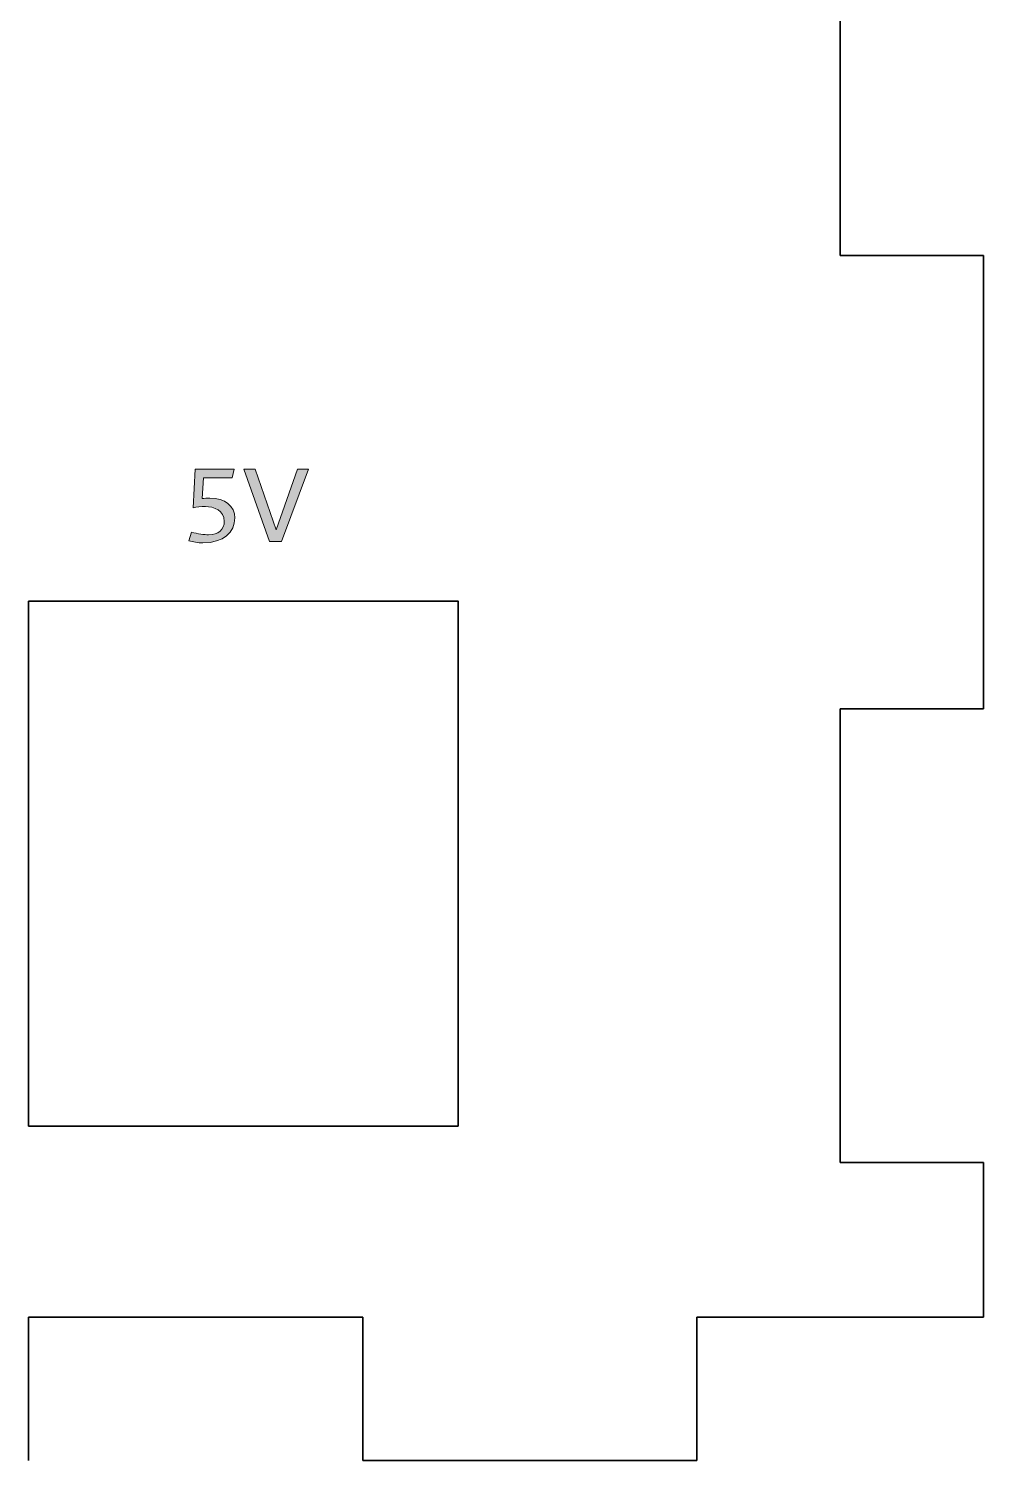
# Model space of a CAD drawing. Header units: inches. Extents: x 5 to 205, y -289 to -24.
# Drawn here: x 114 to 134, y -84.28 to -54.28 of the extents above; entities that cross this region are included whole.
import ezdxf

# ---------------------------------------------------------------- set-up
doc = ezdxf.new("R2010")
doc.units = ezdxf.units.IN
doc.header["$MEASUREMENT"] = 0
doc.layers.add('Capa 1', color=7, linetype='Continuous')

# ---------------------------------------------------------------- blocks, each defined once
blk = doc.blocks.new('block 2')
at = {"layer": 'Capa 1', "color": 250, "lineweight": 35, "true_color": 0x201815}
for points in [[(131, -59.035), (131, -49.531)], [(131, -59.035), (134, -59.035)], [(131, -59.036), (131, -59.036)], [(134, -68.539), (134, -59.035)], [(131, -68.539), (131, -68.539)], [(131, -68.539), (134, -68.539)], [(131, -68.539), (131, -78.043)], [(134, -68.54), (134, -68.54)], [(131, -78.043), (134, -78.043)], [(134, -78.043), (134, -78.043)], [(134, -78.043), (134, -78.043)], [(134, -78.043), (134, -81.283)], [(134, -80.663), (134, -80.663)], [(114, -81.283), (114, -81.283)], [(114, -81.283), (114, -84.283)], [(114, -81.283), (121, -81.283)], [(121, -81.283), (121, -81.283)], [(121, -81.283), (121, -84.283)], [(131, -81.283), (128, -81.283)], [(128, -84.283), (128, -81.283)], [(131, -81.283), (134, -81.283)], [(128, -84.283), (121, -84.283)]]:
    blk.add_lwpolyline(points, dxfattribs=at)
blk = doc.blocks.new('block 12')
at = {"layer": 'Capa 1', "true_color": 0x201815}
h = blk.add_hatch(color=250, dxfattribs=at)
h.dxf.hatch_style = 2
edge = h.paths.add_edge_path()
edge.add_spline(control_points=[(117.356, -65.016), (117.356, -65.016), (117.41, -64.831), (117.41, -64.831), (117.534, -64.871), (117.684, -64.89), (117.771, -64.89), (117.978, -64.89), (118.099, -64.779), (118.099, -64.609), (118.099, -64.379), (117.882, -64.297), (117.702, -64.297), (117.608, -64.297), (117.511, -64.31), (117.447, -64.322), (117.447, -64.322), (117.489, -63.517), (117.489, -63.517), (117.489, -63.517), (118.305, -63.517), (118.305, -63.517), (118.305, -63.517), (118.265, -63.699), (118.265, -63.699), (118.265, -63.699), (117.662, -63.699), (117.662, -63.699), (117.662, -63.699), (117.635, -64.132), (117.635, -64.132), (117.682, -64.124), (117.731, -64.119), (117.793, -64.119), (118.112, -64.119), (118.319, -64.295), (118.319, -64.535), (118.319, -64.839), (118.082, -65.058), (117.647, -65.058), (117.551, -65.058), (117.437, -65.036), (117.356, -65.016)], knot_values=[0, 0, 0, 0, 1, 1, 1, 2, 2, 2, 3, 3, 3, 4, 4, 4, 5, 5, 5, 6, 6, 6, 7, 7, 7, 8, 8, 8, 9, 9, 9, 10, 10, 10, 11, 11, 11, 12, 12, 12, 13, 13, 13, 14, 14, 14, 14], degree=3, periodic=1)
h = blk.add_hatch(color=250, dxfattribs=at)
h.dxf.hatch_style = 2
h.paths.add_polyline_path([(119.047, -65.029), (118.506, -63.517), (118.748, -63.517), (119.188, -64.784), (119.635, -63.517), (119.86, -63.517), (119.3, -65.029)])
at = {"layer": 'Capa 1', "lineweight": 0}
blk.add_lwpolyline([(119.047, -65.029), (118.506, -63.517), (118.748, -63.517), (119.188, -64.784), (119.635, -63.517), (119.86, -63.517), (119.3, -65.029), (119.047, -65.029)], dxfattribs=at)
blk.add_open_spline([(117.356, -65.016), (117.356, -65.016), (117.41, -64.831), (117.41, -64.831), (117.534, -64.871), (117.684, -64.89), (117.771, -64.89), (117.978, -64.89), (118.099, -64.779), (118.099, -64.609), (118.099, -64.379), (117.882, -64.297), (117.702, -64.297), (117.608, -64.297), (117.511, -64.31), (117.447, -64.322), (117.447, -64.322), (117.489, -63.517), (117.489, -63.517), (117.489, -63.517), (118.305, -63.517), (118.305, -63.517), (118.305, -63.517), (118.265, -63.699), (118.265, -63.699), (118.265, -63.699), (117.662, -63.699), (117.662, -63.699), (117.662, -63.699), (117.635, -64.132), (117.635, -64.132), (117.682, -64.124), (117.731, -64.119), (117.793, -64.119), (118.112, -64.119), (118.319, -64.295), (118.319, -64.535), (118.319, -64.839), (118.082, -65.058), (117.647, -65.058), (117.551, -65.058), (117.437, -65.036), (117.356, -65.016)], degree=3, knots=[0, 0, 0, 0, 1, 1, 1, 2, 2, 2, 3, 3, 3, 4, 4, 4, 5, 5, 5, 6, 6, 6, 7, 7, 7, 8, 8, 8, 9, 9, 9, 10, 10, 10, 11, 11, 11, 12, 12, 12, 13, 13, 13, 14, 14, 14, 14], dxfattribs=at)

msp = doc.modelspace()

# ---------------------------------------------------------------- linework, layer by layer
at = {"layer": 'Capa 1', "color": 250, "lineweight": 35, "true_color": 0x201815}
for points in [[(114, -77.283), (114, -73.201), (114, -66.283), (123, -66.283), (123, -77.283)], [(121, -77.283), (114, -77.283)], [(117.2, -77.283), (117.2, -77.283)], [(123, -77.283), (121, -77.283)]]:
    msp.add_lwpolyline(points, dxfattribs=at)

# ---------------------------------------------------------------- block references
at = {"layer": 'Capa 1'}
for name in ['block 2', 'block 12']:
    msp.add_blockref(name, (0, 0), dxfattribs=at)

doc.saveas('drawing.dxf')
